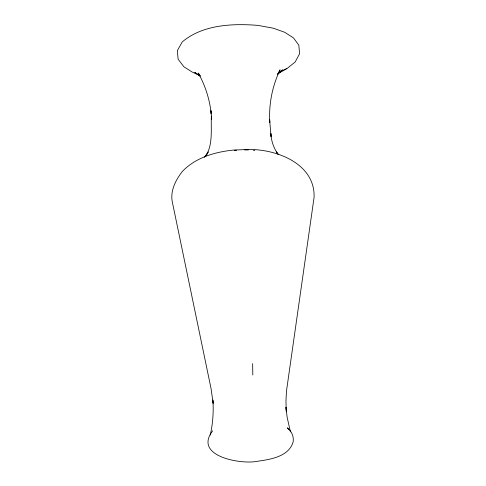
<?xml version="1.0" encoding="UTF-8"?>
<svg xmlns="http://www.w3.org/2000/svg" width="486" height="486" viewBox="0 0 486 486"><rect width="100%" height="100%" fill="white"/><g stroke="black" fill="none" stroke-linecap="round" stroke-linejoin="round"><path stroke-width="0.73" d="M210.268 435.055C212.85 423.573 213.719 411.721 212.874 399.984L213.129 403.252M278.697 72.335L280.094 69.838C272.233 86.083 268.679 104.356 269.821 122.375L269.578 119.24L271.091 136.694L270.836 133.474C271.243 140.825 273.642 148.096 277.943 154.092M204.478 157.3L208.178 151.96L206.046 155.757C213.117 143.741 210.784 129.349 211.367 116.093L211.61 119.222L210.954 110.662L211.203 113.815C209.733 99.527 205.317 85.56 198.258 73.052L200.044 75.427M277.64 74.206L282.7 69.881L277.476 74.018M212.674 430.778C192.833 456.457 241.475 464.701 257.38 461.287C270.392 459.452 288.921 456.676 293.167 441.865C293.987 436.398 291.582 431.264 287.372 427.838L288.684 429.581M278.083 73.599L287.275 68.319L295.136 62.026L299.589 53.758L298.823 45.155L293.489 37.932L284.735 32.295L273.32 28.2L257.823 25.369C232.338 23.377 202.759 24.634 182.28 41.881L177.347 50.593L178.113 59.195L183.945 66.819L192.201 72.056L200.238 75.883L194.771 72.39L200.111 76.174M280.677 71.436L286.789 68.605M234.367 150.344L236.579 150.259M244.683 149.937L248.328 149.949M253.352 150.302L254.786 150.405M278.381 154.396L276.291 151.978L277.518 153.606M290.434 431.908L287.129 417.237L285.968 407.238L286.272 411.156L285.956 401.047L286.491 390.975L314.078 197.395C315.347 163.411 275.793 148.752 247.581 149.506L233.426 150.065C214.788 151.984 195.317 157.652 182.11 171.716C175.367 180.567 169.784 191.502 172.524 202.96L211.131 388.964L213.117 403.192M252.653 363.625L252.805 374.998"/></g></svg>
